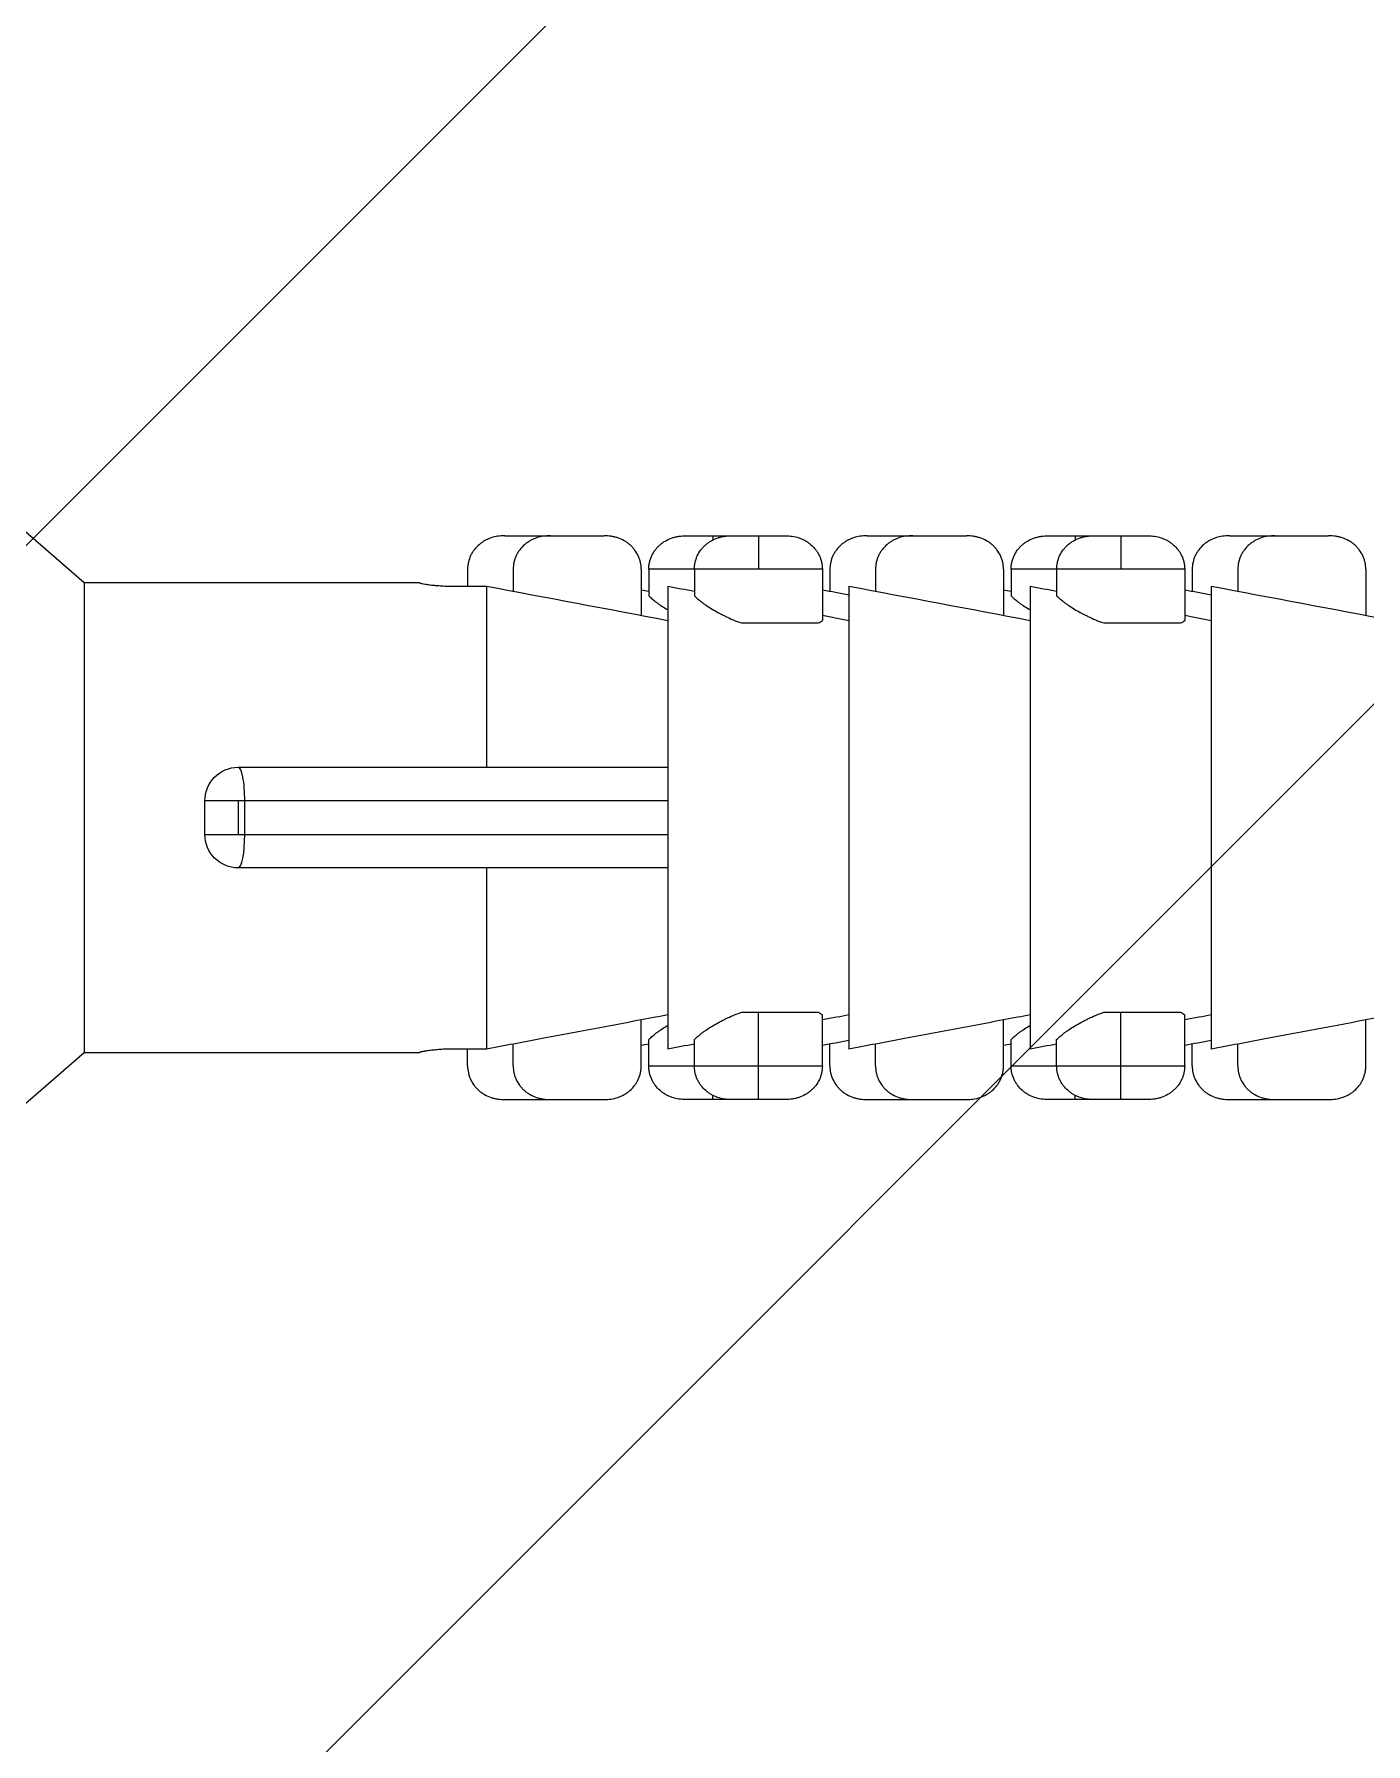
# Model space of a CAD drawing. Header units: millimetres. Extents: x 17284 to 19660, y -6011 to -2651.
# Drawn here: x 19214.47 to 19234.32, y -4805.53 to -4780.06 of the extents above; entities that cross this region are included whole.
import ezdxf

# ---------------------------------------------------------------- set-up
doc = ezdxf.new("R2010")
doc.units = ezdxf.units.MM
doc.layers.add('hatch', color=2, linetype='Continuous')

msp = doc.modelspace()

# ---------------------------------------------------------------- hatches: boundary and pattern name
at = {"layer": 'hatch'}
h = msp.add_hatch(dxfattribs=at)
h.set_pattern_fill('ANSI31', color=256, scale=5)
h.set_pattern_definition([(45, (4064.624, -113.49), (-11.22532, 11.22532), [])])
h.paths.add_polyline_path([(19201.381, -5647.37), (19251.381, -5647.37), (19251.381, -3576.803), (19201.381, -3576.803)])

# ---------------------------------------------------------------- linework, layer by layer
at = {"linetype": 'Continuous', "lineweight": 18, "extrusion": (-1, -2.22045e-16, 0)}
for p, q in [((19215.218, -4788.23), (19213.718, -4786.93)), ((19221.488, -4787.53), (19222.168, -4787.53)), ((19222.168, -4787.53), (19222.968, -4787.53)), ((19224.188, -4787.53), (19224.588, -4787.53)), ((19224.588, -4787.53), (19224.873, -4787.53)), ((19224.868, -4787.53), (19225.268, -4787.53)), ((19225.268, -4787.53), (19225.668, -4787.53)), ((19226.888, -4787.53), (19227.568, -4787.53)), ((19227.568, -4787.53), (19228.368, -4787.53)), ((19229.588, -4787.53), (19229.988, -4787.53)), ((19229.988, -4787.53), (19230.273, -4787.53)), ((19230.268, -4787.53), (19230.668, -4787.53)), ((19230.668, -4787.53), (19231.068, -4787.53)), ((19232.288, -4787.53), (19232.968, -4787.53)), ((19232.968, -4787.53), (19233.768, -4787.53)), ((19220.934, -4788.03), (19220.934, -4788.282)), ((19221.614, -4788.03), (19221.614, -4788.357)), ((19223.522, -4788.03), (19223.522, -4788.716)), ((19223.634, -4788.03), (19223.634, -4788.424)), ((19224.314, -4788.03), (19224.314, -4788.424)), ((19226.222, -4788.03), (19226.222, -4788.792)), ((19226.334, -4788.03), (19226.334, -4788.357)), ((19227.014, -4788.03), (19227.014, -4788.357)), ((19228.922, -4788.03), (19228.922, -4788.716)), ((19229.034, -4788.03), (19229.034, -4788.424)), ((19229.714, -4788.03), (19229.714, -4788.424)), ((19231.622, -4788.03), (19231.622, -4788.792)), ((19231.734, -4788.03), (19231.734, -4788.357)), ((19232.414, -4788.03), (19232.414, -4788.357)), ((19234.322, -4788.03), (19234.322, -4788.716)), ((19220.218, -4788.23), (19215.218, -4788.23)), ((19215.218, -4788.23), (19215.218, -4791.73)), ((19220.218, -4788.23), (19220.218, -4788.232)), ((19220.718, -4788.282), (19221.218, -4788.282)), ((19221.218, -4788.282), (19221.218, -4790.98)), ((19223.918, -4788.282), (19223.918, -4791.73)), ((19226.618, -4788.282), (19226.618, -4791.73)), ((19229.318, -4788.282), (19229.318, -4791.73)), ((19232.018, -4788.282), (19232.018, -4791.73)), ((19225.016, -4788.83), (19226.16, -4788.83)), ((19230.416, -4788.83), (19231.56, -4788.83)), ((19217.518, -4790.98), (19223.918, -4790.98)), ((19217.018, -4791.98), (19217.018, -4791.48)), ((19215.218, -4791.73), (19215.218, -4795.23)), ((19223.918, -4791.73), (19223.918, -4795.179)), ((19226.618, -4791.73), (19226.618, -4795.179)), ((19229.318, -4791.73), (19229.318, -4795.179)), ((19232.018, -4791.73), (19232.018, -4795.179)), ((19223.918, -4792.48), (19217.518, -4792.48)), ((19221.218, -4792.48), (19221.218, -4795.179)), ((19225.016, -4794.63), (19225.268, -4794.63)), ((19225.268, -4794.63), (19226.16, -4794.63)), ((19230.416, -4794.63), (19230.668, -4794.63)), ((19230.668, -4794.63), (19231.56, -4794.63)), ((19223.522, -4795.43), (19223.522, -4794.745)), ((19226.222, -4795.43), (19226.222, -4794.669)), ((19228.922, -4795.43), (19228.922, -4794.745)), ((19231.622, -4795.43), (19231.622, -4794.669)), ((19234.322, -4795.43), (19234.322, -4794.745)), ((19221.614, -4795.43), (19221.614, -4795.104)), ((19223.634, -4795.43), (19223.634, -4795.037)), ((19224.314, -4795.43), (19224.314, -4795.037)), ((19226.334, -4795.43), (19226.334, -4795.104)), ((19227.014, -4795.43), (19227.014, -4795.104)), ((19229.034, -4795.43), (19229.034, -4795.037)), ((19229.714, -4795.43), (19229.714, -4795.037)), ((19231.734, -4795.43), (19231.734, -4795.104)), ((19232.414, -4795.43), (19232.414, -4795.104)), ((19213.718, -4796.53), (19215.218, -4795.23)), ((19215.218, -4795.23), (19220.218, -4795.23)), ((19220.218, -4795.229), (19220.218, -4795.23)), ((19221.218, -4795.179), (19220.718, -4795.179)), ((19220.934, -4795.43), (19220.934, -4795.179)), ((19221.488, -4795.93), (19222.168, -4795.93)), ((19222.168, -4795.93), (19222.968, -4795.93)), ((19224.588, -4795.93), (19224.188, -4795.93)), ((19224.872, -4795.93), (19224.588, -4795.93)), ((19225.268, -4795.93), (19224.868, -4795.93)), ((19225.668, -4795.93), (19225.268, -4795.93)), ((19226.888, -4795.93), (19227.568, -4795.93)), ((19227.568, -4795.93), (19228.368, -4795.93)), ((19229.988, -4795.93), (19229.588, -4795.93)), ((19230.268, -4795.93), (19229.988, -4795.93)), ((19230.668, -4795.93), (19230.268, -4795.93)), ((19231.068, -4795.93), (19230.668, -4795.93)), ((19232.288, -4795.93), (19232.968, -4795.93)), ((19232.968, -4795.93), (19233.768, -4795.93))]:
    msp.add_line(p, q, dxfattribs=at)
at = {"linetype": 'Continuous', "lineweight": 13, "extrusion": (-1, -2.22045e-16, 0)}
for p, q in [((19224.588, -4787.53), (19224.588, -4787.593)), ((19225.268, -4787.53), (19225.268, -4788.03)), ((19229.988, -4787.53), (19229.988, -4787.593)), ((19230.668, -4787.53), (19230.668, -4788.03)), ((19224.314, -4788.03), (19223.634, -4788.03)), ((19225.268, -4788.03), (19224.314, -4788.03)), ((19226.222, -4788.03), (19225.268, -4788.03)), ((19229.71, -4788.03), (19229.034, -4788.03)), ((19230.668, -4788.03), (19229.714, -4788.03)), ((19231.622, -4788.03), (19230.668, -4788.03)), ((19217.518, -4791.48), (19217.018, -4791.48)), ((19217.613, -4791.48), (19217.518, -4791.48)), ((19217.518, -4791.98), (19217.518, -4791.48)), ((19223.918, -4791.48), (19217.613, -4791.48)), ((19217.613, -4791.98), (19217.613, -4791.48)), ((19217.018, -4791.98), (19217.518, -4791.98)), ((19217.518, -4791.98), (19217.613, -4791.98)), ((19217.613, -4791.98), (19223.918, -4791.98)), ((19225.268, -4795.43), (19225.268, -4794.63)), ((19230.668, -4795.43), (19230.668, -4794.63)), ((19223.634, -4795.43), (19224.314, -4795.43)), ((19224.314, -4795.43), (19225.268, -4795.43)), ((19225.268, -4795.43), (19226.222, -4795.43)), ((19225.268, -4795.93), (19225.268, -4795.43)), ((19229.034, -4795.43), (19229.709, -4795.43)), ((19229.714, -4795.43), (19230.668, -4795.43)), ((19230.668, -4795.43), (19231.622, -4795.43)), ((19230.668, -4795.93), (19230.668, -4795.43)), ((19224.588, -4795.93), (19224.588, -4795.867)), ((19229.988, -4795.93), (19229.988, -4795.867))]:
    msp.add_line(p, q, dxfattribs=at)
at = {"linetype": 'Continuous', "lineweight": 18, "extrusion": (0, 0, -1)}
for centre, start, end in [((-19217.518, -4791.48), 0, 90), ((-19217.518, -4791.98), 270, 0)]:
    msp.add_arc(centre, 0.5, start, end, dxfattribs=at)
at = {"linetype": 'Continuous', "lineweight": 13}
for centre, start_param, end_param in [((19217.518, -4791.48), 1.570796, 3.141593), ((19217.518, -4791.98), 0, 1.570796)]:
    msp.add_ellipse(centre, major_axis=(0, -0.5), ratio=0.190423, start_param=start_param, end_param=end_param, dxfattribs=at)
at = {"linetype": 'Continuous', "lineweight": 18}
for points, knots in [([(19221.488, -4787.53), (19221.419, -4787.53), (19221.35, -4787.54), (19221.268, -4787.567), (19221.252, -4787.574), (19221.22, -4787.588), (19221.189, -4787.603), (19221.16, -4787.621), (19221.138, -4787.636), (19221.131, -4787.642), (19221.118, -4787.652), (19221.111, -4787.658), (19221.078, -4787.686), (19221.054, -4787.712), (19221.023, -4787.753), (19221.013, -4787.767), (19220.999, -4787.79), (19220.995, -4787.797), (19220.987, -4787.813), (19220.983, -4787.82), (19220.965, -4787.86), (19220.954, -4787.892), (19220.942, -4787.943), (19220.939, -4787.961), (19220.935, -4787.995), (19220.934, -4788.013), (19220.934, -4788.03)], [0, 0, 0, 0, 0.25, 0.25, 0.3125, 0.3125, 0.375, 0.4375, 0.4375, 0.46875, 0.46875, 0.5, 0.5, 0.625, 0.625, 0.6875, 0.6875, 0.71875, 0.71875, 0.75, 0.75, 0.875, 0.875, 0.9375, 0.9375, 1, 1, 1, 1]), ([(19222.168, -4787.53), (19222.098, -4787.53), (19222.03, -4787.54), (19221.947, -4787.567), (19221.931, -4787.574), (19221.899, -4787.588), (19221.868, -4787.603), (19221.839, -4787.621), (19221.818, -4787.636), (19221.811, -4787.642), (19221.797, -4787.652), (19221.79, -4787.658), (19221.757, -4787.686), (19221.733, -4787.712), (19221.702, -4787.753), (19221.692, -4787.767), (19221.679, -4787.79), (19221.674, -4787.797), (19221.666, -4787.813), (19221.662, -4787.82), (19221.644, -4787.86), (19221.633, -4787.892), (19221.622, -4787.943), (19221.619, -4787.961), (19221.615, -4787.995), (19221.614, -4788.013), (19221.614, -4788.03)], [0, 0, 0, 0, 0.25, 0.25, 0.3125, 0.3125, 0.375, 0.4375, 0.4375, 0.46875, 0.46875, 0.5, 0.5, 0.625, 0.625, 0.6875, 0.6875, 0.71875, 0.71875, 0.75, 0.75, 0.875, 0.875, 0.9375, 0.9375, 1, 1, 1, 1]), ([(19223.522, -4788.03), (19223.522, -4787.995), (19223.518, -4787.961), (19223.507, -4787.91), (19223.502, -4787.894), (19223.491, -4787.861), (19223.484, -4787.844), (19223.463, -4787.797), (19223.445, -4787.768), (19223.418, -4787.733), (19223.413, -4787.726), (19223.402, -4787.713), (19223.384, -4787.693), (19223.353, -4787.663), (19223.326, -4787.642), (19223.298, -4787.622), (19223.283, -4787.613), (19223.237, -4787.587), (19223.206, -4787.573), (19223.156, -4787.557), (19223.14, -4787.552), (19223.106, -4787.544), (19223.089, -4787.54), (19223.037, -4787.533), (19223.003, -4787.53), (19222.968, -4787.53)], [0, 0, 0, 0, 0.125, 0.125, 0.1875, 0.1875, 0.25, 0.25, 0.375, 0.375, 0.40625, 0.40625, 0.4375, 0.5, 0.5625, 0.5625, 0.625, 0.625, 0.75, 0.75, 0.8125, 0.8125, 0.875, 0.875, 1, 1, 1, 1]), ([(19223.634, -4788.03), (19223.634, -4787.995), (19223.638, -4787.961), (19223.649, -4787.91), (19223.654, -4787.894), (19223.665, -4787.861), (19223.672, -4787.844), (19223.694, -4787.797), (19223.711, -4787.768), (19223.738, -4787.733), (19223.743, -4787.726), (19223.754, -4787.713), (19223.772, -4787.693), (19223.803, -4787.663), (19223.83, -4787.642), (19223.859, -4787.622), (19223.873, -4787.613), (19223.919, -4787.587), (19223.95, -4787.573), (19224, -4787.557), (19224.017, -4787.552), (19224.05, -4787.544), (19224.068, -4787.54), (19224.119, -4787.533), (19224.153, -4787.53), (19224.188, -4787.53)], [0, 0, 0, 0, 0.125, 0.125, 0.1875, 0.1875, 0.25, 0.25, 0.375, 0.375, 0.40625, 0.40625, 0.4375, 0.5, 0.5625, 0.5625, 0.625, 0.625, 0.75, 0.75, 0.8125, 0.8125, 0.875, 0.875, 1, 1, 1, 1]), ([(19224.314, -4788.03), (19224.314, -4787.995), (19224.318, -4787.961), (19224.329, -4787.91), (19224.334, -4787.894), (19224.345, -4787.861), (19224.351, -4787.844), (19224.373, -4787.797), (19224.391, -4787.768), (19224.417, -4787.733), (19224.423, -4787.726), (19224.434, -4787.713), (19224.451, -4787.693), (19224.482, -4787.663), (19224.51, -4787.642), (19224.538, -4787.622), (19224.553, -4787.613), (19224.598, -4787.587), (19224.63, -4787.573), (19224.679, -4787.557), (19224.696, -4787.552), (19224.73, -4787.544), (19224.747, -4787.54), (19224.798, -4787.533), (19224.833, -4787.53), (19224.868, -4787.53)], [0, 0, 0, 0, 0.125, 0.125, 0.1875, 0.1875, 0.25, 0.25, 0.375, 0.375, 0.40625, 0.40625, 0.4375, 0.5, 0.5625, 0.5625, 0.625, 0.625, 0.75, 0.75, 0.8125, 0.8125, 0.875, 0.875, 1, 1, 1, 1]), ([(19225.668, -4787.53), (19225.738, -4787.53), (19225.806, -4787.54), (19225.888, -4787.567), (19225.905, -4787.574), (19225.936, -4787.588), (19225.967, -4787.603), (19225.997, -4787.621), (19226.018, -4787.636), (19226.025, -4787.642), (19226.039, -4787.652), (19226.045, -4787.658), (19226.079, -4787.686), (19226.102, -4787.712), (19226.134, -4787.753), (19226.143, -4787.767), (19226.157, -4787.79), (19226.161, -4787.797), (19226.169, -4787.813), (19226.173, -4787.82), (19226.192, -4787.86), (19226.203, -4787.892), (19226.214, -4787.943), (19226.217, -4787.961), (19226.221, -4787.995), (19226.222, -4788.013), (19226.222, -4788.03)], [0, 0, 0, 0, 0.25, 0.25, 0.3125, 0.3125, 0.375, 0.4375, 0.4375, 0.46875, 0.46875, 0.5, 0.5, 0.625, 0.625, 0.6875, 0.6875, 0.71875, 0.71875, 0.75, 0.75, 0.875, 0.875, 0.9375, 0.9375, 1, 1, 1, 1]), ([(19226.888, -4787.53), (19226.819, -4787.53), (19226.75, -4787.54), (19226.668, -4787.567), (19226.652, -4787.574), (19226.62, -4787.588), (19226.589, -4787.603), (19226.56, -4787.621), (19226.538, -4787.636), (19226.531, -4787.642), (19226.518, -4787.652), (19226.511, -4787.658), (19226.478, -4787.686), (19226.454, -4787.712), (19226.423, -4787.753), (19226.413, -4787.767), (19226.399, -4787.79), (19226.395, -4787.797), (19226.387, -4787.813), (19226.383, -4787.82), (19226.365, -4787.86), (19226.354, -4787.892), (19226.342, -4787.943), (19226.339, -4787.961), (19226.335, -4787.995), (19226.334, -4788.013), (19226.334, -4788.03)], [0, 0, 0, 0, 0.25, 0.25, 0.3125, 0.3125, 0.375, 0.4375, 0.4375, 0.46875, 0.46875, 0.5, 0.5, 0.625, 0.625, 0.6875, 0.6875, 0.71875, 0.71875, 0.75, 0.75, 0.875, 0.875, 0.9375, 0.9375, 1, 1, 1, 1]), ([(19227.568, -4787.53), (19227.498, -4787.53), (19227.43, -4787.54), (19227.347, -4787.567), (19227.331, -4787.574), (19227.299, -4787.588), (19227.268, -4787.603), (19227.239, -4787.621), (19227.218, -4787.636), (19227.211, -4787.642), (19227.197, -4787.652), (19227.19, -4787.658), (19227.157, -4787.686), (19227.133, -4787.712), (19227.102, -4787.753), (19227.092, -4787.767), (19227.079, -4787.79), (19227.074, -4787.797), (19227.066, -4787.813), (19227.062, -4787.82), (19227.044, -4787.86), (19227.033, -4787.892), (19227.022, -4787.943), (19227.019, -4787.961), (19227.015, -4787.995), (19227.014, -4788.013), (19227.014, -4788.03)], [0, 0, 0, 0, 0.25, 0.25, 0.3125, 0.3125, 0.375, 0.4375, 0.4375, 0.46875, 0.46875, 0.5, 0.5, 0.625, 0.625, 0.6875, 0.6875, 0.71875, 0.71875, 0.75, 0.75, 0.875, 0.875, 0.9375, 0.9375, 1, 1, 1, 1]), ([(19228.922, -4788.03), (19228.922, -4787.995), (19228.918, -4787.961), (19228.907, -4787.91), (19228.902, -4787.894), (19228.891, -4787.861), (19228.884, -4787.844), (19228.863, -4787.797), (19228.845, -4787.768), (19228.818, -4787.733), (19228.813, -4787.726), (19228.802, -4787.713), (19228.784, -4787.693), (19228.753, -4787.663), (19228.726, -4787.642), (19228.698, -4787.622), (19228.683, -4787.613), (19228.637, -4787.587), (19228.606, -4787.573), (19228.556, -4787.557), (19228.54, -4787.552), (19228.506, -4787.544), (19228.489, -4787.54), (19228.437, -4787.533), (19228.403, -4787.53), (19228.368, -4787.53)], [0, 0, 0, 0, 0.125, 0.125, 0.1875, 0.1875, 0.25, 0.25, 0.375, 0.375, 0.40625, 0.40625, 0.4375, 0.5, 0.5625, 0.5625, 0.625, 0.625, 0.75, 0.75, 0.8125, 0.8125, 0.875, 0.875, 1, 1, 1, 1]), ([(19229.034, -4788.03), (19229.034, -4787.995), (19229.038, -4787.961), (19229.049, -4787.91), (19229.054, -4787.894), (19229.065, -4787.861), (19229.072, -4787.844), (19229.094, -4787.797), (19229.111, -4787.768), (19229.138, -4787.733), (19229.143, -4787.726), (19229.154, -4787.713), (19229.172, -4787.693), (19229.203, -4787.663), (19229.23, -4787.642), (19229.259, -4787.622), (19229.273, -4787.613), (19229.319, -4787.587), (19229.35, -4787.573), (19229.4, -4787.557), (19229.417, -4787.552), (19229.45, -4787.544), (19229.468, -4787.54), (19229.519, -4787.533), (19229.553, -4787.53), (19229.588, -4787.53)], [0, 0, 0, 0, 0.125, 0.125, 0.1875, 0.1875, 0.25, 0.25, 0.375, 0.375, 0.40625, 0.40625, 0.4375, 0.5, 0.5625, 0.5625, 0.625, 0.625, 0.75, 0.75, 0.8125, 0.8125, 0.875, 0.875, 1, 1, 1, 1]), ([(19229.714, -4788.03), (19229.714, -4787.995), (19229.718, -4787.961), (19229.729, -4787.91), (19229.734, -4787.894), (19229.745, -4787.861), (19229.751, -4787.844), (19229.773, -4787.797), (19229.791, -4787.768), (19229.817, -4787.733), (19229.823, -4787.726), (19229.834, -4787.713), (19229.851, -4787.693), (19229.882, -4787.663), (19229.91, -4787.642), (19229.938, -4787.622), (19229.953, -4787.613), (19229.998, -4787.587), (19230.03, -4787.573), (19230.079, -4787.557), (19230.096, -4787.552), (19230.13, -4787.544), (19230.147, -4787.54), (19230.198, -4787.533), (19230.233, -4787.53), (19230.268, -4787.53)], [0, 0, 0, 0, 0.125, 0.125, 0.1875, 0.1875, 0.25, 0.25, 0.375, 0.375, 0.40625, 0.40625, 0.4375, 0.5, 0.5625, 0.5625, 0.625, 0.625, 0.75, 0.75, 0.8125, 0.8125, 0.875, 0.875, 1, 1, 1, 1]), ([(19231.068, -4787.53), (19231.138, -4787.53), (19231.206, -4787.54), (19231.288, -4787.567), (19231.305, -4787.574), (19231.336, -4787.588), (19231.367, -4787.603), (19231.397, -4787.621), (19231.418, -4787.636), (19231.425, -4787.642), (19231.439, -4787.652), (19231.445, -4787.658), (19231.479, -4787.686), (19231.502, -4787.712), (19231.534, -4787.753), (19231.543, -4787.767), (19231.557, -4787.79), (19231.561, -4787.797), (19231.569, -4787.813), (19231.573, -4787.82), (19231.592, -4787.86), (19231.603, -4787.892), (19231.614, -4787.943), (19231.617, -4787.961), (19231.621, -4787.995), (19231.622, -4788.013), (19231.622, -4788.03)], [0, 0, 0, 0, 0.25, 0.25, 0.3125, 0.3125, 0.375, 0.4375, 0.4375, 0.46875, 0.46875, 0.5, 0.5, 0.625, 0.625, 0.6875, 0.6875, 0.71875, 0.71875, 0.75, 0.75, 0.875, 0.875, 0.9375, 0.9375, 1, 1, 1, 1]), ([(19232.288, -4787.53), (19232.219, -4787.53), (19232.15, -4787.54), (19232.068, -4787.567), (19232.052, -4787.574), (19232.02, -4787.588), (19231.989, -4787.603), (19231.96, -4787.621), (19231.938, -4787.636), (19231.931, -4787.642), (19231.918, -4787.652), (19231.911, -4787.658), (19231.878, -4787.686), (19231.854, -4787.712), (19231.823, -4787.753), (19231.813, -4787.767), (19231.799, -4787.79), (19231.795, -4787.797), (19231.787, -4787.813), (19231.783, -4787.82), (19231.765, -4787.86), (19231.754, -4787.892), (19231.742, -4787.943), (19231.739, -4787.961), (19231.735, -4787.995), (19231.734, -4788.013), (19231.734, -4788.03)], [0, 0, 0, 0, 0.25, 0.25, 0.3125, 0.3125, 0.375, 0.4375, 0.4375, 0.46875, 0.46875, 0.5, 0.5, 0.625, 0.625, 0.6875, 0.6875, 0.71875, 0.71875, 0.75, 0.75, 0.875, 0.875, 0.9375, 0.9375, 1, 1, 1, 1]), ([(19232.968, -4787.53), (19232.898, -4787.53), (19232.83, -4787.54), (19232.747, -4787.567), (19232.731, -4787.574), (19232.699, -4787.588), (19232.668, -4787.603), (19232.639, -4787.621), (19232.618, -4787.636), (19232.611, -4787.642), (19232.597, -4787.652), (19232.59, -4787.658), (19232.557, -4787.686), (19232.533, -4787.712), (19232.502, -4787.753), (19232.492, -4787.767), (19232.479, -4787.79), (19232.474, -4787.797), (19232.466, -4787.813), (19232.462, -4787.82), (19232.444, -4787.86), (19232.433, -4787.892), (19232.422, -4787.943), (19232.419, -4787.961), (19232.415, -4787.995), (19232.414, -4788.013), (19232.414, -4788.03)], [0, 0, 0, 0, 0.25, 0.25, 0.3125, 0.3125, 0.375, 0.4375, 0.4375, 0.46875, 0.46875, 0.5, 0.5, 0.625, 0.625, 0.6875, 0.6875, 0.71875, 0.71875, 0.75, 0.75, 0.875, 0.875, 0.9375, 0.9375, 1, 1, 1, 1]), ([(19234.322, -4788.03), (19234.322, -4787.995), (19234.318, -4787.961), (19234.307, -4787.91), (19234.302, -4787.894), (19234.291, -4787.861), (19234.284, -4787.844), (19234.263, -4787.797), (19234.245, -4787.768), (19234.218, -4787.733), (19234.213, -4787.726), (19234.202, -4787.713), (19234.184, -4787.693), (19234.153, -4787.663), (19234.126, -4787.642), (19234.098, -4787.622), (19234.083, -4787.613), (19234.037, -4787.587), (19234.006, -4787.573), (19233.956, -4787.557), (19233.94, -4787.552), (19233.906, -4787.544), (19233.889, -4787.54), (19233.837, -4787.533), (19233.803, -4787.53), (19233.768, -4787.53)], [0, 0, 0, 0, 0.125, 0.125, 0.1875, 0.1875, 0.25, 0.25, 0.375, 0.375, 0.40625, 0.40625, 0.4375, 0.5, 0.5625, 0.5625, 0.625, 0.625, 0.75, 0.75, 0.8125, 0.8125, 0.875, 0.875, 1, 1, 1, 1]), ([(19220.218, -4788.232), (19220.218, -4788.233), (19220.221, -4788.234), (19220.231, -4788.237), (19220.235, -4788.238), (19220.244, -4788.24), (19220.25, -4788.241), (19220.268, -4788.245), (19220.284, -4788.248), (19220.311, -4788.252), (19220.321, -4788.254), (19220.342, -4788.257), (19220.353, -4788.258), (19220.387, -4788.263), (19220.412, -4788.266), (19220.446, -4788.269), (19220.453, -4788.27), (19220.467, -4788.271), (19220.489, -4788.273), (19220.525, -4788.276), (19220.556, -4788.278), (19220.587, -4788.279), (19220.603, -4788.28), (19220.652, -4788.282), (19220.685, -4788.282), (19220.718, -4788.282)], [0, 0, 0, 0, 0.125, 0.125, 0.1875, 0.1875, 0.25, 0.25, 0.375, 0.375, 0.4375, 0.4375, 0.5, 0.5, 0.625, 0.625, 0.65625, 0.65625, 0.6875, 0.75, 0.8125, 0.8125, 0.875, 0.875, 1, 1, 1, 1]), ([(19223.634, -4788.424), (19223.648, -4788.438), (19223.663, -4788.453), (19223.699, -4788.484), (19223.719, -4788.5), (19223.752, -4788.525), (19223.764, -4788.534), (19223.789, -4788.552), (19223.802, -4788.56), (19223.842, -4788.587), (19223.87, -4788.606), (19223.903, -4788.625), (19223.905, -4788.627), (19223.908, -4788.629)], [0, 0, 0, 0, 0.244671, 0.244671, 0.489341, 0.489341, 0.611677, 0.611677, 0.734012, 0.734012, 0.978683, 0.978683, 1, 1, 1, 1]), ([(19224.314, -4788.424), (19224.327, -4788.438), (19224.343, -4788.453), (19224.378, -4788.484), (19224.398, -4788.5), (19224.432, -4788.525), (19224.444, -4788.534), (19224.468, -4788.552), (19224.481, -4788.56), (19224.521, -4788.587), (19224.549, -4788.606), (19224.609, -4788.642), (19224.641, -4788.66), (19224.691, -4788.688), (19224.709, -4788.697), (19224.744, -4788.715), (19224.762, -4788.724), (19224.817, -4788.75), (19224.855, -4788.767), (19224.933, -4788.8), (19224.974, -4788.816), (19225.016, -4788.83)], [0, 0, 0, 0, 0.125, 0.125, 0.25, 0.25, 0.3125, 0.3125, 0.375, 0.375, 0.5, 0.5, 0.625, 0.625, 0.6875, 0.6875, 0.75, 0.75, 0.875, 0.875, 1, 1, 1, 1]), ([(19229.034, -4788.424), (19229.048, -4788.438), (19229.063, -4788.453), (19229.099, -4788.484), (19229.119, -4788.5), (19229.152, -4788.525), (19229.164, -4788.534), (19229.189, -4788.552), (19229.202, -4788.56), (19229.242, -4788.587), (19229.27, -4788.606), (19229.303, -4788.625), (19229.305, -4788.627), (19229.308, -4788.629)], [0, 0, 0, 0, 0.244671, 0.244671, 0.489341, 0.489341, 0.611677, 0.611677, 0.734012, 0.734012, 0.978683, 0.978683, 1, 1, 1, 1]), ([(19229.714, -4788.424), (19229.727, -4788.438), (19229.743, -4788.453), (19229.778, -4788.484), (19229.798, -4788.5), (19229.832, -4788.525), (19229.844, -4788.534), (19229.868, -4788.552), (19229.881, -4788.56), (19229.921, -4788.587), (19229.949, -4788.606), (19230.009, -4788.642), (19230.041, -4788.66), (19230.091, -4788.688), (19230.109, -4788.697), (19230.144, -4788.715), (19230.162, -4788.724), (19230.217, -4788.75), (19230.255, -4788.767), (19230.333, -4788.8), (19230.374, -4788.816), (19230.416, -4788.83)], [0, 0, 0, 0, 0.125, 0.125, 0.25, 0.25, 0.3125, 0.3125, 0.375, 0.375, 0.5, 0.5, 0.625, 0.625, 0.6875, 0.6875, 0.75, 0.75, 0.875, 0.875, 1, 1, 1, 1]), ([(19224.314, -4795.037), (19224.327, -4795.023), (19224.343, -4795.008), (19224.378, -4794.977), (19224.398, -4794.961), (19224.432, -4794.935), (19224.444, -4794.927), (19224.468, -4794.909), (19224.481, -4794.9), (19224.521, -4794.873), (19224.549, -4794.855), (19224.609, -4794.819), (19224.641, -4794.801), (19224.691, -4794.773), (19224.709, -4794.764), (19224.744, -4794.746), (19224.762, -4794.737), (19224.817, -4794.711), (19224.855, -4794.694), (19224.933, -4794.661), (19224.974, -4794.645), (19225.016, -4794.63)], [0, 0, 0, 0, 0.125, 0.125, 0.25, 0.25, 0.3125, 0.3125, 0.375, 0.375, 0.5, 0.5, 0.625, 0.625, 0.6875, 0.6875, 0.75, 0.75, 0.875, 0.875, 1, 1, 1, 1]), ([(19229.714, -4795.037), (19229.727, -4795.023), (19229.743, -4795.008), (19229.778, -4794.977), (19229.798, -4794.961), (19229.832, -4794.935), (19229.844, -4794.927), (19229.868, -4794.909), (19229.881, -4794.9), (19229.921, -4794.873), (19229.949, -4794.855), (19230.009, -4794.819), (19230.041, -4794.801), (19230.091, -4794.773), (19230.109, -4794.764), (19230.144, -4794.746), (19230.162, -4794.737), (19230.217, -4794.711), (19230.255, -4794.694), (19230.333, -4794.661), (19230.374, -4794.645), (19230.416, -4794.63)], [0, 0, 0, 0, 0.125, 0.125, 0.25, 0.25, 0.3125, 0.3125, 0.375, 0.375, 0.5, 0.5, 0.625, 0.625, 0.6875, 0.6875, 0.75, 0.75, 0.875, 0.875, 1, 1, 1, 1]), ([(19223.918, -4794.67), (19223.857, -4794.681), (19223.796, -4794.693), (19223.164, -4794.812), (19222.592, -4794.92), (19221.753, -4795.078), (19221.485, -4795.128), (19221.218, -4795.179)], [0, 0, 0, 0, 0.067447, 0.067447, 0.702741, 0.702741, 1, 1, 1, 1]), ([(19223.634, -4795.037), (19223.648, -4795.023), (19223.663, -4795.008), (19223.699, -4794.977), (19223.719, -4794.961), (19223.752, -4794.935), (19223.764, -4794.927), (19223.789, -4794.909), (19223.802, -4794.9), (19223.842, -4794.873), (19223.87, -4794.855), (19223.903, -4794.835), (19223.905, -4794.834), (19223.908, -4794.832)], [0, 0, 0, 0, 0.244671, 0.244671, 0.489341, 0.489341, 0.611677, 0.611677, 0.734012, 0.734012, 0.978683, 0.978683, 1, 1, 1, 1]), ([(19226.618, -4794.67), (19226.557, -4794.681), (19226.496, -4794.693), (19226.364, -4794.718), (19226.293, -4794.731), (19226.222, -4794.745)], [0, 0, 0, 0, 0.459752, 0.459752, 1, 1, 1, 1]), ([(19229.318, -4794.67), (19229.257, -4794.681), (19229.196, -4794.693), (19228.564, -4794.812), (19227.992, -4794.92), (19227.153, -4795.078), (19226.885, -4795.128), (19226.618, -4795.179)], [0, 0, 0, 0, 0.067447, 0.067447, 0.702741, 0.702741, 1, 1, 1, 1]), ([(19229.034, -4795.037), (19229.048, -4795.023), (19229.063, -4795.008), (19229.099, -4794.977), (19229.119, -4794.961), (19229.152, -4794.935), (19229.164, -4794.927), (19229.189, -4794.909), (19229.202, -4794.9), (19229.242, -4794.873), (19229.27, -4794.855), (19229.303, -4794.835), (19229.305, -4794.834), (19229.308, -4794.832)], [0, 0, 0, 0, 0.244671, 0.244671, 0.489341, 0.489341, 0.611677, 0.611677, 0.734012, 0.734012, 0.978683, 0.978683, 1, 1, 1, 1]), ([(19232.018, -4794.67), (19231.957, -4794.681), (19231.896, -4794.693), (19231.764, -4794.718), (19231.693, -4794.731), (19231.622, -4794.745)], [0, 0, 0, 0, 0.459752, 0.459752, 1, 1, 1, 1]), ([(19234.718, -4794.67), (19234.657, -4794.681), (19234.596, -4794.693), (19233.964, -4794.812), (19233.392, -4794.92), (19232.553, -4795.078), (19232.285, -4795.128), (19232.018, -4795.179)], [0, 0, 0, 0, 0.067447, 0.067447, 0.702741, 0.702741, 1, 1, 1, 1]), ([(19220.718, -4795.179), (19220.685, -4795.179), (19220.652, -4795.179), (19220.604, -4795.181), (19220.588, -4795.181), (19220.557, -4795.183), (19220.541, -4795.184), (19220.496, -4795.187), (19220.467, -4795.189), (19220.427, -4795.194), (19220.413, -4795.195), (19220.388, -4795.198), (19220.376, -4795.199), (19220.341, -4795.204), (19220.321, -4795.207), (19220.298, -4795.211), (19220.293, -4795.211), (19220.285, -4795.213), (19220.273, -4795.215), (19220.255, -4795.218), (19220.244, -4795.221), (19220.235, -4795.223), (19220.231, -4795.224), (19220.221, -4795.227), (19220.218, -4795.228), (19220.218, -4795.229)], [0, 0, 0, 0, 0.125, 0.125, 0.1875, 0.1875, 0.25, 0.25, 0.375, 0.375, 0.4375, 0.4375, 0.5, 0.5, 0.625, 0.625, 0.65625, 0.65625, 0.6875, 0.75, 0.8125, 0.8125, 0.875, 0.875, 1, 1, 1, 1]), ([(19220.934, -4795.43), (19220.934, -4795.465), (19220.938, -4795.5), (19220.949, -4795.55), (19220.954, -4795.567), (19220.965, -4795.6), (19220.972, -4795.616), (19220.994, -4795.663), (19221.011, -4795.693), (19221.038, -4795.728), (19221.043, -4795.735), (19221.054, -4795.748), (19221.072, -4795.767), (19221.103, -4795.797), (19221.13, -4795.819), (19221.159, -4795.839), (19221.173, -4795.848), (19221.219, -4795.874), (19221.25, -4795.888), (19221.3, -4795.904), (19221.317, -4795.909), (19221.35, -4795.917), (19221.368, -4795.92), (19221.419, -4795.928), (19221.453, -4795.93), (19221.488, -4795.93)], [0, 0, 0, 0, 0.125, 0.125, 0.1875, 0.1875, 0.25, 0.25, 0.375, 0.375, 0.40625, 0.40625, 0.4375, 0.5, 0.5625, 0.5625, 0.625, 0.625, 0.75, 0.75, 0.8125, 0.8125, 0.875, 0.875, 1, 1, 1, 1]), ([(19221.614, -4795.43), (19221.614, -4795.465), (19221.618, -4795.5), (19221.629, -4795.55), (19221.634, -4795.567), (19221.645, -4795.6), (19221.651, -4795.616), (19221.673, -4795.663), (19221.691, -4795.693), (19221.717, -4795.728), (19221.723, -4795.735), (19221.734, -4795.748), (19221.751, -4795.767), (19221.782, -4795.797), (19221.81, -4795.819), (19221.838, -4795.839), (19221.853, -4795.848), (19221.898, -4795.874), (19221.93, -4795.888), (19221.979, -4795.904), (19221.996, -4795.909), (19222.03, -4795.917), (19222.047, -4795.92), (19222.098, -4795.928), (19222.133, -4795.93), (19222.168, -4795.93)], [0, 0, 0, 0, 0.125, 0.125, 0.1875, 0.1875, 0.25, 0.25, 0.375, 0.375, 0.40625, 0.40625, 0.4375, 0.5, 0.5625, 0.5625, 0.625, 0.625, 0.75, 0.75, 0.8125, 0.8125, 0.875, 0.875, 1, 1, 1, 1]), ([(19222.968, -4795.93), (19223.038, -4795.93), (19223.106, -4795.921), (19223.188, -4795.894), (19223.205, -4795.887), (19223.236, -4795.873), (19223.267, -4795.858), (19223.297, -4795.839), (19223.318, -4795.824), (19223.325, -4795.819), (19223.339, -4795.809), (19223.345, -4795.803), (19223.379, -4795.774), (19223.402, -4795.749), (19223.434, -4795.708), (19223.443, -4795.694), (19223.457, -4795.671), (19223.461, -4795.664), (19223.469, -4795.648), (19223.473, -4795.64), (19223.492, -4795.601), (19223.503, -4795.568), (19223.514, -4795.517), (19223.517, -4795.5), (19223.521, -4795.465), (19223.522, -4795.448), (19223.522, -4795.43)], [0, 0, 0, 0, 0.25, 0.25, 0.3125, 0.3125, 0.375, 0.4375, 0.4375, 0.46875, 0.46875, 0.5, 0.5, 0.625, 0.625, 0.6875, 0.6875, 0.71875, 0.71875, 0.75, 0.75, 0.875, 0.875, 0.9375, 0.9375, 1, 1, 1, 1]), ([(19224.188, -4795.93), (19224.119, -4795.93), (19224.05, -4795.921), (19223.968, -4795.894), (19223.952, -4795.887), (19223.92, -4795.873), (19223.889, -4795.858), (19223.86, -4795.839), (19223.838, -4795.824), (19223.831, -4795.819), (19223.818, -4795.809), (19223.811, -4795.803), (19223.778, -4795.774), (19223.754, -4795.749), (19223.723, -4795.708), (19223.713, -4795.694), (19223.699, -4795.671), (19223.695, -4795.664), (19223.687, -4795.648), (19223.683, -4795.64), (19223.665, -4795.601), (19223.654, -4795.568), (19223.642, -4795.517), (19223.639, -4795.5), (19223.635, -4795.465), (19223.634, -4795.448), (19223.634, -4795.43)], [0, 0, 0, 0, 0.25, 0.25, 0.3125, 0.3125, 0.375, 0.4375, 0.4375, 0.46875, 0.46875, 0.5, 0.5, 0.625, 0.625, 0.6875, 0.6875, 0.71875, 0.71875, 0.75, 0.75, 0.875, 0.875, 0.9375, 0.9375, 1, 1, 1, 1]), ([(19224.868, -4795.93), (19224.798, -4795.93), (19224.73, -4795.921), (19224.647, -4795.894), (19224.631, -4795.887), (19224.599, -4795.873), (19224.568, -4795.858), (19224.539, -4795.839), (19224.518, -4795.824), (19224.511, -4795.819), (19224.497, -4795.809), (19224.49, -4795.803), (19224.457, -4795.774), (19224.433, -4795.749), (19224.402, -4795.708), (19224.392, -4795.694), (19224.379, -4795.671), (19224.374, -4795.664), (19224.366, -4795.648), (19224.362, -4795.64), (19224.344, -4795.601), (19224.333, -4795.568), (19224.322, -4795.517), (19224.319, -4795.5), (19224.315, -4795.465), (19224.314, -4795.448), (19224.314, -4795.43)], [0, 0, 0, 0, 0.25, 0.25, 0.3125, 0.3125, 0.375, 0.4375, 0.4375, 0.46875, 0.46875, 0.5, 0.5, 0.625, 0.625, 0.6875, 0.6875, 0.71875, 0.71875, 0.75, 0.75, 0.875, 0.875, 0.9375, 0.9375, 1, 1, 1, 1]), ([(19226.222, -4795.43), (19226.222, -4795.465), (19226.218, -4795.5), (19226.207, -4795.55), (19226.202, -4795.567), (19226.191, -4795.6), (19226.184, -4795.616), (19226.163, -4795.663), (19226.145, -4795.693), (19226.118, -4795.728), (19226.113, -4795.735), (19226.102, -4795.748), (19226.084, -4795.767), (19226.053, -4795.797), (19226.026, -4795.819), (19225.998, -4795.839), (19225.983, -4795.848), (19225.937, -4795.874), (19225.906, -4795.888), (19225.856, -4795.904), (19225.84, -4795.909), (19225.806, -4795.917), (19225.789, -4795.92), (19225.737, -4795.928), (19225.703, -4795.93), (19225.668, -4795.93)], [0, 0, 0, 0, 0.125, 0.125, 0.1875, 0.1875, 0.25, 0.25, 0.375, 0.375, 0.40625, 0.40625, 0.4375, 0.5, 0.5625, 0.5625, 0.625, 0.625, 0.75, 0.75, 0.8125, 0.8125, 0.875, 0.875, 1, 1, 1, 1]), ([(19226.334, -4795.43), (19226.334, -4795.465), (19226.338, -4795.5), (19226.349, -4795.55), (19226.354, -4795.567), (19226.365, -4795.6), (19226.372, -4795.616), (19226.394, -4795.663), (19226.411, -4795.693), (19226.438, -4795.728), (19226.443, -4795.735), (19226.454, -4795.748), (19226.472, -4795.767), (19226.503, -4795.797), (19226.53, -4795.819), (19226.559, -4795.839), (19226.573, -4795.848), (19226.619, -4795.874), (19226.65, -4795.888), (19226.7, -4795.904), (19226.717, -4795.909), (19226.75, -4795.917), (19226.768, -4795.92), (19226.819, -4795.928), (19226.853, -4795.93), (19226.888, -4795.93)], [0, 0, 0, 0, 0.125, 0.125, 0.1875, 0.1875, 0.25, 0.25, 0.375, 0.375, 0.40625, 0.40625, 0.4375, 0.5, 0.5625, 0.5625, 0.625, 0.625, 0.75, 0.75, 0.8125, 0.8125, 0.875, 0.875, 1, 1, 1, 1]), ([(19227.014, -4795.43), (19227.014, -4795.465), (19227.018, -4795.5), (19227.029, -4795.55), (19227.034, -4795.567), (19227.045, -4795.6), (19227.051, -4795.616), (19227.073, -4795.663), (19227.091, -4795.693), (19227.117, -4795.728), (19227.123, -4795.735), (19227.134, -4795.748), (19227.151, -4795.767), (19227.182, -4795.797), (19227.21, -4795.819), (19227.238, -4795.839), (19227.253, -4795.848), (19227.298, -4795.874), (19227.33, -4795.888), (19227.379, -4795.904), (19227.396, -4795.909), (19227.43, -4795.917), (19227.447, -4795.92), (19227.498, -4795.928), (19227.533, -4795.93), (19227.568, -4795.93)], [0, 0, 0, 0, 0.125, 0.125, 0.1875, 0.1875, 0.25, 0.25, 0.375, 0.375, 0.40625, 0.40625, 0.4375, 0.5, 0.5625, 0.5625, 0.625, 0.625, 0.75, 0.75, 0.8125, 0.8125, 0.875, 0.875, 1, 1, 1, 1]), ([(19228.368, -4795.93), (19228.438, -4795.93), (19228.506, -4795.921), (19228.588, -4795.894), (19228.605, -4795.887), (19228.636, -4795.873), (19228.667, -4795.858), (19228.697, -4795.839), (19228.718, -4795.824), (19228.725, -4795.819), (19228.739, -4795.809), (19228.745, -4795.803), (19228.779, -4795.774), (19228.802, -4795.749), (19228.834, -4795.708), (19228.843, -4795.694), (19228.857, -4795.671), (19228.861, -4795.664), (19228.869, -4795.648), (19228.873, -4795.64), (19228.892, -4795.601), (19228.903, -4795.568), (19228.914, -4795.517), (19228.917, -4795.5), (19228.921, -4795.465), (19228.922, -4795.448), (19228.922, -4795.43)], [0, 0, 0, 0, 0.25, 0.25, 0.3125, 0.3125, 0.375, 0.4375, 0.4375, 0.46875, 0.46875, 0.5, 0.5, 0.625, 0.625, 0.6875, 0.6875, 0.71875, 0.71875, 0.75, 0.75, 0.875, 0.875, 0.9375, 0.9375, 1, 1, 1, 1]), ([(19229.588, -4795.93), (19229.519, -4795.93), (19229.45, -4795.921), (19229.368, -4795.894), (19229.352, -4795.887), (19229.32, -4795.873), (19229.289, -4795.858), (19229.26, -4795.839), (19229.238, -4795.824), (19229.231, -4795.819), (19229.218, -4795.809), (19229.211, -4795.803), (19229.178, -4795.774), (19229.154, -4795.749), (19229.123, -4795.708), (19229.113, -4795.694), (19229.099, -4795.671), (19229.095, -4795.664), (19229.087, -4795.648), (19229.083, -4795.64), (19229.065, -4795.601), (19229.054, -4795.568), (19229.042, -4795.517), (19229.039, -4795.5), (19229.035, -4795.465), (19229.034, -4795.448), (19229.034, -4795.43)], [0, 0, 0, 0, 0.25, 0.25, 0.3125, 0.3125, 0.375, 0.4375, 0.4375, 0.46875, 0.46875, 0.5, 0.5, 0.625, 0.625, 0.6875, 0.6875, 0.71875, 0.71875, 0.75, 0.75, 0.875, 0.875, 0.9375, 0.9375, 1, 1, 1, 1]), ([(19230.268, -4795.93), (19230.198, -4795.93), (19230.13, -4795.921), (19230.047, -4795.894), (19230.031, -4795.887), (19229.999, -4795.873), (19229.968, -4795.858), (19229.939, -4795.839), (19229.918, -4795.824), (19229.911, -4795.819), (19229.897, -4795.809), (19229.89, -4795.803), (19229.857, -4795.774), (19229.833, -4795.749), (19229.802, -4795.708), (19229.792, -4795.694), (19229.779, -4795.671), (19229.774, -4795.664), (19229.766, -4795.648), (19229.762, -4795.64), (19229.744, -4795.601), (19229.733, -4795.568), (19229.722, -4795.517), (19229.719, -4795.5), (19229.715, -4795.465), (19229.714, -4795.448), (19229.714, -4795.43)], [0, 0, 0, 0, 0.25, 0.25, 0.3125, 0.3125, 0.375, 0.4375, 0.4375, 0.46875, 0.46875, 0.5, 0.5, 0.625, 0.625, 0.6875, 0.6875, 0.71875, 0.71875, 0.75, 0.75, 0.875, 0.875, 0.9375, 0.9375, 1, 1, 1, 1]), ([(19231.622, -4795.43), (19231.622, -4795.465), (19231.618, -4795.5), (19231.607, -4795.55), (19231.602, -4795.567), (19231.591, -4795.6), (19231.584, -4795.616), (19231.563, -4795.663), (19231.545, -4795.693), (19231.518, -4795.728), (19231.513, -4795.735), (19231.502, -4795.748), (19231.484, -4795.767), (19231.453, -4795.797), (19231.426, -4795.819), (19231.398, -4795.839), (19231.383, -4795.848), (19231.337, -4795.874), (19231.306, -4795.888), (19231.256, -4795.904), (19231.24, -4795.909), (19231.206, -4795.917), (19231.189, -4795.92), (19231.137, -4795.928), (19231.103, -4795.93), (19231.068, -4795.93)], [0, 0, 0, 0, 0.125, 0.125, 0.1875, 0.1875, 0.25, 0.25, 0.375, 0.375, 0.40625, 0.40625, 0.4375, 0.5, 0.5625, 0.5625, 0.625, 0.625, 0.75, 0.75, 0.8125, 0.8125, 0.875, 0.875, 1, 1, 1, 1]), ([(19231.734, -4795.43), (19231.734, -4795.465), (19231.738, -4795.5), (19231.749, -4795.55), (19231.754, -4795.567), (19231.765, -4795.6), (19231.772, -4795.616), (19231.794, -4795.663), (19231.811, -4795.693), (19231.838, -4795.728), (19231.843, -4795.735), (19231.854, -4795.748), (19231.872, -4795.767), (19231.903, -4795.797), (19231.93, -4795.819), (19231.959, -4795.839), (19231.973, -4795.848), (19232.019, -4795.874), (19232.05, -4795.888), (19232.1, -4795.904), (19232.117, -4795.909), (19232.15, -4795.917), (19232.168, -4795.92), (19232.219, -4795.928), (19232.253, -4795.93), (19232.288, -4795.93)], [0, 0, 0, 0, 0.125, 0.125, 0.1875, 0.1875, 0.25, 0.25, 0.375, 0.375, 0.40625, 0.40625, 0.4375, 0.5, 0.5625, 0.5625, 0.625, 0.625, 0.75, 0.75, 0.8125, 0.8125, 0.875, 0.875, 1, 1, 1, 1]), ([(19232.414, -4795.43), (19232.414, -4795.465), (19232.418, -4795.5), (19232.429, -4795.55), (19232.434, -4795.567), (19232.445, -4795.6), (19232.451, -4795.616), (19232.473, -4795.663), (19232.491, -4795.693), (19232.517, -4795.728), (19232.523, -4795.735), (19232.534, -4795.748), (19232.551, -4795.767), (19232.582, -4795.797), (19232.61, -4795.819), (19232.638, -4795.839), (19232.653, -4795.848), (19232.698, -4795.874), (19232.73, -4795.888), (19232.779, -4795.904), (19232.796, -4795.909), (19232.83, -4795.917), (19232.847, -4795.92), (19232.898, -4795.928), (19232.933, -4795.93), (19232.968, -4795.93)], [0, 0, 0, 0, 0.125, 0.125, 0.1875, 0.1875, 0.25, 0.25, 0.375, 0.375, 0.40625, 0.40625, 0.4375, 0.5, 0.5625, 0.5625, 0.625, 0.625, 0.75, 0.75, 0.8125, 0.8125, 0.875, 0.875, 1, 1, 1, 1]), ([(19233.768, -4795.93), (19233.838, -4795.93), (19233.906, -4795.921), (19233.988, -4795.894), (19234.005, -4795.887), (19234.036, -4795.873), (19234.067, -4795.858), (19234.097, -4795.839), (19234.118, -4795.824), (19234.125, -4795.819), (19234.139, -4795.809), (19234.145, -4795.803), (19234.179, -4795.774), (19234.202, -4795.749), (19234.234, -4795.708), (19234.243, -4795.694), (19234.257, -4795.671), (19234.261, -4795.664), (19234.269, -4795.648), (19234.273, -4795.64), (19234.292, -4795.601), (19234.303, -4795.568), (19234.314, -4795.517), (19234.317, -4795.5), (19234.321, -4795.465), (19234.322, -4795.448), (19234.322, -4795.43)], [0, 0, 0, 0, 0.25, 0.25, 0.3125, 0.3125, 0.375, 0.4375, 0.4375, 0.46875, 0.46875, 0.5, 0.5, 0.625, 0.625, 0.6875, 0.6875, 0.71875, 0.71875, 0.75, 0.75, 0.875, 0.875, 0.9375, 0.9375, 1, 1, 1, 1])]:
    msp.add_open_spline(points, degree=3, knots=knots, dxfattribs=at)
for points in [[(19221.218, -4788.282), (19222.118, -4788.451), (19223.018, -4788.621), (19223.918, -4788.791)], [(19223.918, -4788.282), (19224.05, -4788.307), (19224.182, -4788.332), (19224.314, -4788.357)], [(19226.618, -4788.282), (19227.518, -4788.451), (19228.418, -4788.621), (19229.318, -4788.791)], [(19229.318, -4788.282), (19229.45, -4788.307), (19229.582, -4788.332), (19229.714, -4788.357)], [(19232.018, -4788.282), (19232.918, -4788.451), (19233.818, -4788.621), (19234.718, -4788.791)], [(19223.522, -4788.335), (19223.559, -4788.343), (19223.597, -4788.35), (19223.634, -4788.357)], [(19226.222, -4788.335), (19226.354, -4788.36), (19226.486, -4788.385), (19226.618, -4788.41)], [(19228.922, -4788.335), (19228.959, -4788.343), (19228.997, -4788.35), (19229.034, -4788.357)], [(19231.622, -4788.335), (19231.754, -4788.36), (19231.886, -4788.385), (19232.018, -4788.41)], [(19226.16, -4788.83), (19226.185, -4788.818), (19226.205, -4788.805), (19226.222, -4788.792)], [(19226.222, -4788.716), (19226.354, -4788.741), (19226.486, -4788.766), (19226.618, -4788.791)], [(19231.56, -4788.83), (19231.585, -4788.818), (19231.605, -4788.805), (19231.622, -4788.792)], [(19231.622, -4788.716), (19231.754, -4788.741), (19231.886, -4788.766), (19232.018, -4788.791)], [(19225.016, -4794.63), (19225.14, -4794.63), (19225.264, -4794.63), (19225.386, -4794.63)], [(19226.16, -4794.63), (19226.185, -4794.643), (19226.205, -4794.656), (19226.222, -4794.669)], [(19230.416, -4794.63), (19230.54, -4794.63), (19230.664, -4794.63), (19230.786, -4794.63)], [(19231.56, -4794.63), (19231.585, -4794.643), (19231.605, -4794.656), (19231.622, -4794.669)], [(19223.634, -4795.104), (19223.597, -4795.111), (19223.559, -4795.118), (19223.522, -4795.125)], [(19224.314, -4795.104), (19224.182, -4795.129), (19224.05, -4795.154), (19223.918, -4795.179)], [(19226.618, -4795.051), (19226.486, -4795.076), (19226.354, -4795.1), (19226.222, -4795.125)], [(19229.034, -4795.104), (19228.997, -4795.111), (19228.959, -4795.118), (19228.922, -4795.125)], [(19229.714, -4795.104), (19229.582, -4795.129), (19229.45, -4795.154), (19229.318, -4795.179)], [(19232.018, -4795.051), (19231.886, -4795.076), (19231.754, -4795.1), (19231.622, -4795.125)]]:
    msp.add_open_spline(points, degree=3, dxfattribs=at)

doc.saveas('drawing.dxf')
